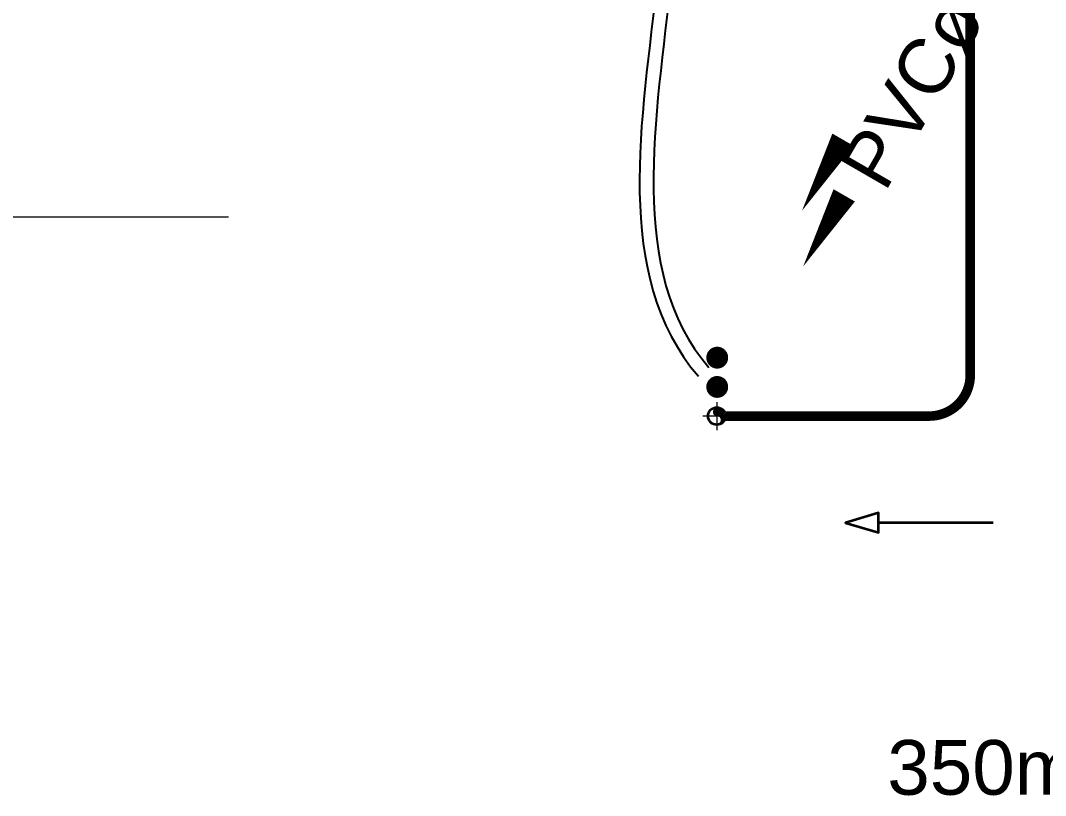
# Model space of a CAD drawing. Header units: metres. Extents: x -101133.8 to -101066.7, y -24899.3 to -24824.7.
# Drawn here: x -101107.356 to -101105.482, y -24855.211 to -24853.795 of the extents above; entities that cross this region are included whole.
import ezdxf

# ---------------------------------------------------------------- set-up
doc = ezdxf.new("R2010")
doc.units = ezdxf.units.M
doc.header["$LTSCALE"] = 0.2
doc.linetypes.add('AXES', pattern=[50.8, 31.75, -6.35, 6.35, -6.35])
for name, color, linetype in [('CMT-CONDENSATS', 6, 'AXES'), ('CMT-CVC-CONDENSATS', 6, 'Continuous'), ('CMT-CVC-CTA1-SOUFFLAGE', 4, 'Continuous'), ('CMT-VRV1', 5, 'Continuous'), ('OB7-ARP-fin', 8, 'Continuous')]:
    doc.layers.add(name, color=color, linetype=linetype)
doc.styles.add('Arial', font='arial.ttf')

msp = doc.modelspace()

# ---------------------------------------------------------------- linework, layer by layer
at = {"layer": 'CMT-CONDENSATS', "const_width": 0.0175}
for points in [[(-101105.6198, -24854.4427), (-101105.6198, -24851.9879)], [(-101106.0673, -24854.5177), (-101105.6948, -24854.5177)]]:
    msp.add_lwpolyline(points, dxfattribs=at)
msp.add_lwpolyline([(-101105.6948, -24854.5177, 0.414214), (-101105.6198, -24854.4427)], format="xyb", dxfattribs=at)
at = {"layer": 'CMT-CVC-CONDENSATS', "color": 8, "linetype": 'AXES', "lineweight": 20}
for p, q in [((-101106.0833, -24854.4921), (-101106.0833, -24854.5433)), ((-101106.0577, -24854.5177), (-101106.1089, -24854.5177))]:
    msp.add_line(p, q, dxfattribs=at)
at = {"layer": 'CMT-CVC-CONDENSATS', "linetype": 'Continuous', "lineweight": 20}
msp.add_lwpolyline([(-101106.0753, -24854.5039, 0, 0, 0), (-101105.9253, -24854.2441, 0, 0.045, 0), (-101105.8503, -24854.1142, 0.045, 0.045, 0)], format="xyseb", dxfattribs=at)
at = {"layer": 'CMT-CVC-CONDENSATS', "color": 8, "linetype": 'Continuous', "lineweight": 20}
msp.add_lwpolyline([(-101106.0833, -24854.5043, 0.00192, 0.00192, -0.414214), (-101106.0699, -24854.5177, 0.00192, 0, -0.394163), (-101106.0833, -24854.5321, 0, 0.00192, 1.001955), (-101106.0833, -24854.5168, 0, 0, 0), (-101106.0833, -24854.5141, 0.0072, 0.0072, -1), (-101106.0833, -24854.5069, 0, 0, 0), (-101106.0869, -24854.5105, 0, 0, 0), (-101106.0833, -24854.5105, 0.0106, 0.0106, -0.414214), (-101106.0761, -24854.5177, 0, 0, 0), (-101106.0766, -24854.5141, 0.0096, 0, -0.468375), (-101106.0785, -24854.5308, 0, 0, 0)], format="xyseb", dxfattribs=at)
at = {"layer": 'CMT-CVC-CONDENSATS', "lineweight": 35}
msp.add_circle((-101106.0833, -24854.5177), 0.016, dxfattribs=at)
at = {"layer": 'CMT-CVC-CTA1-SOUFFLAGE', "linetype": 'Continuous', "lineweight": 35}
msp.add_lwpolyline([(-101105.5778, -24854.7127), (-101105.7878, -24854.7127), (-101105.7878, -24854.6947), (-101105.8478, -24854.7127), (-101105.7878, -24854.7307), (-101105.7878, -24854.7127)], dxfattribs=at)
at = {"layer": 'CMT-VRV1', "linetype": 'Continuous', "lineweight": 20}
for points in [[(-101106.0775, -24854.4022, 0, 0, 0), (-101105.9275, -24854.1424, 0, 0.045, 0), (-101105.8525, -24854.0125, 0.045, 0.045, 0)], [(-101106.0775, -24854.4558, 0, 0, 0), (-101105.9275, -24854.196, 0.045, 0, 0), (-101105.8525, -24854.0661, 0, 0, 0)]]:
    msp.add_lwpolyline(points, format="xyseb", dxfattribs=at)
at = {"layer": 'CMT-VRV1', "const_width": 0.02}
for points in [[(-101106.0925, -24854.4109, 1), (-101106.0725, -24854.4109, 1)], [(-101106.0925, -24854.4644, 1), (-101106.0725, -24854.4644, 1)]]:
    msp.add_lwpolyline(points, format="xyb", close=True, dxfattribs=at)
at = {"layer": 'CMT-VRV1', "linetype": 'Continuous'}
for points in [[(-101106.7743, -24851.9789), (-101106.7743, -24852.2116), (-101106.6535, -24852.5473), (-101106.1638, -24853.0091), (-101106.1638, -24853.6878), (-101106.2757, -24854.2615), (-101106.1168, -24854.445)], [(-101106.7493, -24851.9789), (-101106.7493, -24852.2072), (-101106.632, -24852.5332), (-101106.1388, -24852.9983), (-101106.1388, -24853.6902), (-101106.2489, -24854.2543), (-101106.0979, -24854.4287)]]:
    msp.add_open_spline(points, degree=3, dxfattribs=at)
at = {"layer": 'OB7-ARP-fin', "linetype": 'AXES', "lineweight": 15}
msp.add_line((-101106.9763, -24854.1539), (-101108.045, -24854.1539), dxfattribs=at)

# ---------------------------------------------------------------- texts
at = {"layer": 'CMT-CVC-CONDENSATS', "linetype": 'Continuous', "lineweight": 20, "insert": (-101105.8181, -24854.086), "char_height": 0.1, "attachment_point": 4, "rotation": 60, "style": 'Arial'}
msp.add_mtext('PVCø32', dxfattribs=at)
at = {"layer": 'CMT-CVC-CTA1-SOUFFLAGE', "lineweight": 35, "insert": (-101105.7715, -24855.1606), "char_height": 0.1, "attachment_point": 4, "style": 'Arial'}
msp.add_mtext('350m³/h', dxfattribs=at)

doc.saveas('drawing.dxf')
